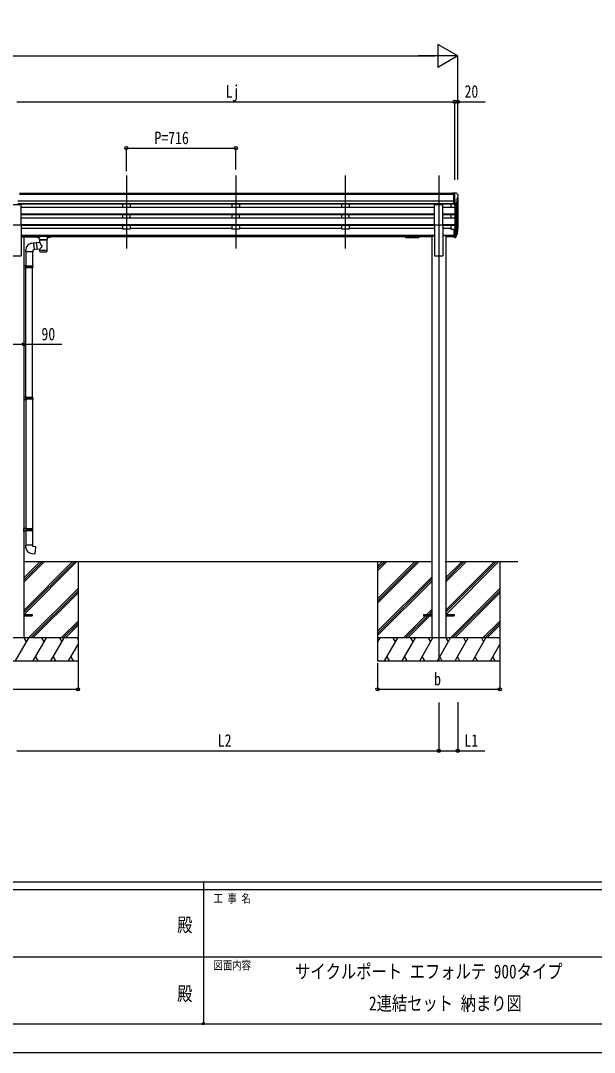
# Model space of a CAD drawing. Units: millimetres, scale not verified. Extents: x -10512 to 10512, y -7425 to 7425.
# Drawn here: x -1208 to 2545, y -7425 to -678 of the extents above; entities that cross this region are included whole.
import ezdxf
from ezdxf.enums import TextEntityAlignment as Align

# ---------------------------------------------------------------- set-up
doc = ezdxf.new("R2010")
doc.units = ezdxf.units.MM
doc.header["$LTSCALE"] = 30
doc.header["$PDMODE"] = 32
doc.header["$PDSIZE"] = 15
for name, color, linetype in [('0-2_USER1', 3, 'Continuous'), ('0-3_YKK_12', 2, 'Continuous'), ('0-4_YKK_13', 4, 'Continuous'), ('0-5_YKK_A1', 4, 'Continuous'), ('0-6_YKK_D', 6, 'Continuous'), ('0-7_YKK_ZWAK', 7, 'Continuous')]:
    doc.layers.add(name, color=color, linetype=linetype)
doc.styles.add('ＭＳ ゴシック', font='')
doc.styles.get('ＭＳ ゴシック').set_extended_font_data('MS Gothic')

msp = doc.modelspace()

# ---------------------------------------------------------------- linework, layer by layer
at = {"layer": '0-3_YKK_12'}
for p, q in [((-516.65, -1690.75), (-516.65, -2168.26)), ((199.35, -1690.75), (199.35, -2168.26)), ((915.35, -1690.75), (915.35, -2168.26)), ((1527.35, -1690.75), (1527.35, -4865.15))]:
    msp.add_line(p, q, dxfattribs=at)
at = {"layer": '0-4_YKK_13'}
for p, q in [((1624.85, -1807.13), (1614.85, -1807.22)), ((1614.85, -1808.74), (1614.85, -1807.22)), ((1624.85, -1879.12), (1624.85, -1807.13)), ((1643.35, -1807.13), (1624.85, -1807.13)), ((1631.35, -1880.12), (1631.35, -1807.13)), ((1643.35, -1807.13), (1645.68, -1807.27)), ((1646.44, -1807.7), (1650.51, -1813.51)), ((1653.35, -1816.5), (1653.35, -1817.13)), ((-1260.15, -1880.78), (-1205.15, -1880.78)), ((-1205.15, -2012.58), (-1205.15, -1880.78)), ((1499.85, -2012.58), (1499.85, -1880.78)), ((1499.85, -1880.78), (1554.85, -1880.78)), ((1554.85, -2012.58), (1554.85, -1880.78)), ((1624.85, -1879.12), (1631.35, -1879.12)), ((1631.35, -1880.12), (1636.56, -1879.8)), ((1638.98, -1878.3), (1647.98, -1862.71)), ((1645.35, -1841.65), (1645.35, -1857.92)), ((1650.82, -1838.32), (1645.5, -1841.39)), ((-1260.15, -2012.58), (-1205.15, -2012.58)), ((1499.85, -2012.58), (1554.85, -2012.58)), ((-1102.65, -2085.44), (-1102.65, -2096.19)), ((-1017.65, -2084.77), (-1100.65, -2084.77)), ((-1017.65, -2086.95), (-1100.65, -2086.95)), ((-1015.65, -2085.44), (-1015.65, -2096.19)), ((-1015.65, -2085.63), (-1015.65, -2087.17)), ((1310.35, -2085.44), (1310.35, -2096.19)), ((1310.35, -2085.63), (1310.35, -2087.17)), ((1312.35, -2084.77), (1395.35, -2084.77)), ((1312.35, -2086.95), (1395.35, -2086.95)), ((1397.35, -2085.44), (1397.35, -2096.19)), ((1624.85, -2040.85), (1624.85, -2094.89)), ((1624.85, -2040.85), (1631.35, -2040.85)), ((1624.85, -2080.99), (1631.35, -2080.99)), ((1624.85, -2085.87), (1631.35, -2085.87)), ((1631.35, -2040.85), (1631.35, -2095.63)), ((1631.35, -2085.89), (1636.49, -2085.89)), ((1631.35, -2087.69), (1636.2, -2087.69)), ((1637.79, -2085.21), (1645.54, -2069.8)), ((1646.99, -2070.16), (1638.8, -2086.34)), ((1647.6, -2070.72), (1638.8, -2094.27)), ((1649.65, -2053.67), (1646.38, -2060.73)), ((1650.26, -2055.04), (1646.38, -2062.99)), ((1647.94, -2066.32), (1647.6, -2070.72)), ((-1136.01, -2133.54), (-1123.5, -2131.99)), ((-1106.98, -2131.53), (-1123.31, -2134.06)), ((-1107.27, -2129.65), (-1082.05, -2125.73)), ((-1107.27, -2129.65), (-1100.25, -2174.91)), ((-1086.15, -2096.86), (-1100.65, -2096.86)), ((-1086.15, -2103.67), (-1086.15, -2093.39)), ((-1082.05, -2125.74), (-1082.05, -2108.16)), ((-1036.25, -2108.17), (-1036.23, -2188.46)), ((-1032.15, -2103.67), (-1032.15, -2093.39)), ((-1017.65, -2096.86), (-1032.15, -2096.86)), ((1312.35, -2096.86), (1395.35, -2096.86)), ((1624.85, -2094.89), (1631.35, -2094.89)), ((1631.35, -2095.63), (1636.2, -2095.63)), ((-1175.41, -2189.55), (-1175.41, -2178.64)), ((-1129.41, -2189.55), (-1175.41, -2189.55)), ((-1173.45, -2189.55), (-1173.45, -2280.52)), ((-1131.45, -2189.55), (-1131.45, -2283.08)), ((-1100.54, -2173.03), (-1119.65, -2175.99)), ((-1082.05, -2172.08), (-1100.25, -2174.91)), ((-1082.07, -2188.46), (-1082.05, -2171.83)), ((-1171.45, -2280.58), (-1187.45, -2280.11)), ((-1187.45, -2280.11), (-1187.45, -2298.05)), ((-1171.45, -2282.58), (-1173.45, -2282.58)), ((-1130.45, -2283.08), (-1173.45, -2283.08)), ((-1129.45, -2285.08), (-1173.45, -2285.08)), ((-1129.45, -2293.08), (-1173.45, -2293.08)), ((-1171.45, -2282.58), (-1171.45, -2280.58)), ((-1168.97, -2285.08), (-1168.54, -2283.08)), ((-1129.45, -2285.08), (-1130.45, -2283.08)), ((-1129.45, -2293.08), (-1130.45, -2295.08)), ((-1129.45, -2285.08), (-1129.45, -2293.08)), ((-1171.45, -2297.58), (-1187.45, -2298.05)), ((-1130.45, -2295.08), (-1173.45, -2295.08)), ((-1173.45, -3139.77), (-1173.45, -2297.64)), ((-1171.45, -2297.58), (-1171.45, -2295.58)), ((-1131.45, -3142.33), (-1131.45, -2295.08)), ((-1171.45, -3139.83), (-1187.45, -3139.36)), ((-1187.45, -3139.36), (-1187.45, -3157.3)), ((-1171.45, -3156.83), (-1187.45, -3157.3)), ((-1171.45, -3141.83), (-1173.45, -3141.83)), ((-1130.45, -3142.33), (-1173.45, -3142.33)), ((-1129.45, -3144.33), (-1173.45, -3144.33)), ((-1129.45, -3152.33), (-1173.45, -3152.33)), ((-1130.45, -3154.33), (-1173.45, -3154.33)), ((-1173.45, -3156.89), (-1173.45, -3999.02)), ((-1171.45, -3141.83), (-1171.45, -3139.83)), ((-1171.45, -3156.83), (-1171.45, -3154.83)), ((-1168.97, -3144.33), (-1168.54, -3142.33)), ((-1131.45, -3154.33), (-1131.45, -4001.58)), ((-1129.45, -3144.33), (-1130.45, -3142.33)), ((-1129.45, -3152.33), (-1130.45, -3154.33)), ((-1129.45, -3144.33), (-1129.45, -3152.33)), ((-1171.45, -3999.08), (-1187.45, -3998.61)), ((-1187.45, -4016.55), (-1187.45, -3998.61)), ((-1171.45, -4016.08), (-1187.45, -4016.55)), ((-1130.45, -4001.58), (-1173.45, -4001.58)), ((-1129.45, -4003.58), (-1173.45, -4003.58)), ((-1129.45, -4011.58), (-1173.45, -4011.58)), ((-1130.45, -4013.58), (-1173.45, -4013.58)), ((-1171.45, -4014.08), (-1173.45, -4014.08)), ((-1173.45, -4016.14), (-1173.45, -4107.58)), ((-1171.45, -3999.08), (-1171.45, -4001.08)), ((-1171.45, -4014.08), (-1171.45, -4016.08)), ((-1168.97, -4011.58), (-1168.54, -4013.58)), ((-1131.45, -4013.58), (-1131.45, -4107.58)), ((-1129.45, -4003.58), (-1130.45, -4001.58)), ((-1129.45, -4011.58), (-1130.45, -4013.58)), ((-1129.45, -4011.58), (-1129.45, -4003.58)), ((-1129.45, -4107.58), (-1175.45, -4107.58)), ((-1175.45, -4107.58), (-1175.45, -4118.5)), ((-1129.45, -4117.58), (-1129.45, -4107.58)), ((-1187.45, -4560.65), (-1132.65, -4560.65)), ((-1187.45, -4569.65), (-1132.65, -4569.65)), ((-1132.65, -4560.65), (-1132.65, -4569.65)), ((1427.35, -4560.65), (1427.35, -4569.65)), ((1427.35, -4560.65), (1482.15, -4560.65)), ((1427.35, -4569.65), (1482.15, -4569.65)), ((1572.55, -4560.65), (1627.35, -4560.65)), ((1572.55, -4569.65), (1627.35, -4569.65)), ((1627.35, -4560.65), (1627.35, -4569.65))]:
    msp.add_line(p, q, dxfattribs=at)
for points in [[(-1100.65, -2084.77), (-1101, -2084.78), (-1101.53, -2084.8), (-1101.98, -2084.85), (-1102.28, -2084.93), (-1102.45, -2085.03), (-1102.57, -2085.17), (-1102.64, -2085.35), (-1102.65, -2085.44)], [(-1015.65, -2085.44), (-1015.69, -2085.24), (-1015.77, -2085.1), (-1015.87, -2085.01), (-1015.97, -2084.95), (-1016.09, -2084.9), (-1016.38, -2084.84), (-1016.87, -2084.79), (-1017.41, -2084.77), (-1017.65, -2084.77)], [(1310.35, -2085.44), (1310.39, -2085.24), (1310.47, -2085.1), (1310.57, -2085.01), (1310.67, -2084.95), (1310.79, -2084.9), (1311.09, -2084.84), (1311.58, -2084.79), (1312.12, -2084.77), (1312.35, -2084.77)], [(1395.35, -2084.77), (1395.7, -2084.78), (1396.23, -2084.8), (1396.68, -2084.85), (1396.99, -2084.93), (1397.16, -2085.03), (1397.28, -2085.17), (1397.34, -2085.35), (1397.35, -2085.44)], [(-1123.5, -2131.99), (-1119.49, -2177.81), (-1129.41, -2179.55), (-1129.41, -2189.55)], [(-1100.65, -2096.86), (-1101, -2096.85), (-1101.53, -2096.83), (-1101.98, -2096.78), (-1102.28, -2096.7), (-1102.45, -2096.6), (-1102.57, -2096.46), (-1102.64, -2096.28), (-1102.65, -2096.19)], [(-1082.05, -2108.16), (-1082.28, -2108.06), (-1083.64, -2107.33), (-1084.75, -2106.48), (-1085.51, -2105.61), (-1085.97, -2104.72), (-1086.14, -2103.83)], [(-1032.19, -2103.61), (-1032.16, -2103.97), (-1032.41, -2104.92), (-1032.93, -2105.81), (-1033.73, -2106.65), (-1034.85, -2107.44), (-1036.25, -2108.17)], [(-1015.65, -2096.19), (-1015.69, -2096.39), (-1015.77, -2096.53), (-1015.87, -2096.62), (-1015.97, -2096.68), (-1016.09, -2096.73), (-1016.38, -2096.79), (-1016.87, -2096.84), (-1017.41, -2096.86), (-1017.65, -2096.86)], [(1310.35, -2096.19), (1310.39, -2096.39), (1310.47, -2096.53), (1310.57, -2096.62), (1310.67, -2096.68), (1310.79, -2096.73), (1311.09, -2096.79), (1311.58, -2096.84), (1312.12, -2096.86), (1312.35, -2096.86)], [(1395.35, -2096.86), (1395.7, -2096.85), (1396.23, -2096.83), (1396.68, -2096.78), (1396.99, -2096.7), (1397.16, -2096.6), (1397.28, -2096.46), (1397.34, -2096.28), (1397.35, -2096.19)], [(-1171.45, -2295.58), (-1173.45, -2295.58), (-1173.45, -2282.58)], [(-1168.97, -2285.08), (-1168.97, -2293.08), (-1168.54, -2295.08)], [(-1171.45, -3154.83), (-1173.45, -3154.83), (-1173.45, -3141.83)], [(-1168.97, -3144.33), (-1168.97, -3152.33), (-1168.54, -3154.33)], [(-1171.45, -4001.08), (-1173.45, -4001.08), (-1173.45, -4014.08)], [(-1168.97, -4011.58), (-1168.97, -4003.58), (-1168.54, -4001.58)], [(-1134.37, -4163.33), (-1113.53, -4165.15), (-1109.52, -4119.32), (-1129.45, -4117.58)]]:
    msp.add_lwpolyline(points, dxfattribs=at)
for centre, radius, start, end in [((1645.62, -1808.27), 1, 35, 86.5), ((1650.35, -1816.5), 3, 0, 87), ((1451.35, -1817.13), 202, 355.05096, 0), ((1636.38, -1876.8), 3, 273.5, 330), ((1645.65, -1841.65), 0.3, 120, 180), ((1645.65, -1857.92), 0.3, 180, 265.2833), ((1645.38, -1861.21), 3, 330, 85.2833), ((1646.45, -1833.94), 6.18, 315.00103, 354.2965), ((1620.76, -2044.17), 30.41, 341.80266, 352.8448), ((1622.17, -2045.93), 29.53, 342.01856, 353.49194), ((-1129.5, -2178.99), 45.91, 98.14944, 179.55845), ((-1130.45, -4118.5), 45, 180, 265)]:
    msp.add_arc(centre, radius, start, end, dxfattribs=at)
for centre, major_axis, ratio, start_param, end_param in [((-1100.65, -2087.17), (-2, 0), 0.109601, 4.712389, 6.2831853), ((-1059.15, -2093.39), (-27, 0), 0.122176, 3.1415927, 6.2831853), ((-1017.65, -2087.17), (-2, 0), 0.109601, 3.1415927, 4.712389), ((1312.35, -2087.17), (2, 0), 0.109601, 1.5707963, 3.1415927), ((1395.35, -2087.17), (2, 0), 0.109601, 0, 1.5707963), ((1636.2, -2084.98), (3, 0), 0.90356, 4.712389, 5.7595865), ((1636.49, -2084.53), (1.5, 0), 0.90356, 4.712389, 5.7595865), ((1561.43, -2046.26), (88.05, 0), 0.90356, 5.9828017, 6.0168888), ((1646.64, -2066.32), (-1.3, 0), 0.90356, 2.9359903, 4.9130961), ((1560.72, -2050.13), (89.07, 0), 0.90356, 6.0316505, 6.077583), ((1563.49, -2039.68), (-87.93, 4.42), 0.541684, 3.060334, 3.2172517), ((1562.7, -2046.36), (89.06, 1.43), 0.57596, 6.1985533, 6.3701348), ((-1070.15, -2103.67), (-16, 0), 0.361356, 0, 0.0194874), ((-1059.15, -2152.28), (22.81, -26.62), 0.234429, 3.1563334, 4.5976381), ((-1061.7, -2149.64), (-20.32, -22.25), 0.045535, 4.9756507, 6.2441899), ((-1059.14, -2108.62), (-22.92, 0.42), 0.07247, 0.0008089, 1.5716053), ((-1059.14, -2110.24), (-22.92, 0.42), 0.07247, 0.0008089, 1.5716053), ((-1059.16, -2108.62), (22.91, 0.42), 0.072511, 4.711586, 6.2823824), ((-1059.16, -2110.24), (22.91, 0.42), 0.072511, 4.711586, 6.2823824), ((1636.2, -2092.92), (-3, 0), 0.90356, 1.5707963, 2.6179939), ((-1059.15, -2188.46), (-22.92, 0), 0.101955, 6.2829723, 9.4248207), ((-1059.15, -2176.02), (-22.91, 0), 0.122865, 6.2831853, 9.424778)]:
    msp.add_ellipse(centre, major_axis=major_axis, ratio=ratio, start_param=start_param, end_param=end_param, dxfattribs=at)
at = {"layer": '0-5_YKK_A1'}
for p, q in [((1624.85, -1808.74), (-1216.15, -1808.74)), ((1624.85, -1813.95), (-1216.15, -1813.95)), ((1624.85, -1857.48), (-1226.15, -1857.48)), ((1624.85, -1875.34), (-1226.15, -1875.34)), ((1624.85, -1878.58), (-1226.15, -1878.58)), ((-541.65, -1878.68), (-541.65, -1899.06)), ((-491.65, -1878.68), (-491.65, -1899.06)), ((174.35, -1878.68), (174.35, -1899.06)), ((224.35, -1878.68), (224.35, -1899.06)), ((890.35, -1878.68), (890.35, -1900.55)), ((940.35, -1878.68), (940.35, -1900.55)), ((1606.35, -1878.58), (1606.35, -1899.16)), ((1631.35, -1848.23), (1631.35, -2040.85)), ((1637.35, -1879.64), (1637.36, -2085.63)), ((1646.38, -1865.48), (1646.38, -2067.2)), ((1651.35, -1837.71), (1651.35, -2040.49)), ((1499.85, -1899.16), (-1205.15, -1899.16)), ((1499.85, -1942.53), (-1205.15, -1942.53)), ((1499.85, -1944.02), (-1205.15, -1944.02)), ((1499.85, -1948.34), (-1205.15, -1948.34)), ((-491.65, -1899.06), (-541.65, -1899.06)), ((-541.65, -1948.34), (-541.65, -1969.17)), ((-491.65, -1969.17), (-491.65, -1948.34)), ((224.35, -1899.06), (174.35, -1899.06)), ((174.35, -1948.34), (174.35, -1969.17)), ((224.35, -1969.17), (224.35, -1948.34)), ((940.35, -1899.06), (890.35, -1899.06)), ((890.35, -1948.34), (890.35, -1969.17)), ((940.35, -1969.17), (940.35, -1948.34)), ((1631.35, -1899.16), (1554.85, -1899.16)), ((1631.35, -1942.53), (1554.85, -1942.53)), ((1631.35, -1944.02), (1554.85, -1944.02)), ((1631.35, -1948.34), (1554.85, -1948.34)), ((1606.35, -1948.34), (1606.35, -1969.27)), ((1499.85, -1969.27), (-1205.15, -1969.27)), ((-1205.15, -2012.58), (-1205.15, -2215.15)), ((1499.85, -2012.63), (-1205.15, -2012.63)), ((1499.85, -2014.12), (-1205.15, -2014.12)), ((1499.85, -2018.44), (-1205.15, -2018.44)), ((-491.65, -1969.17), (-541.65, -1969.17)), ((-541.65, -2018.44), (-541.65, -2041.49)), ((-491.65, -2018.44), (-491.65, -2041.49)), ((224.35, -1969.17), (174.35, -1969.17)), ((174.35, -2018.44), (174.35, -2041.49)), ((224.35, -2018.44), (224.35, -2041.49)), ((940.35, -1969.17), (890.35, -1969.17)), ((890.35, -2018.44), (890.35, -2041.49)), ((940.35, -2018.44), (940.35, -2041.49)), ((1499.85, -2012.58), (1499.85, -2215.15)), ((1631.35, -1969.27), (1554.85, -1969.27)), ((1554.85, -2012.58), (1554.85, -2215.15)), ((1631.35, -2012.63), (1554.85, -2012.58)), ((1631.35, -2014.12), (1554.85, -2014.12)), ((1631.35, -2018.44), (1554.85, -2018.44)), ((1606.35, -2018.44), (1606.35, -2041.49)), ((-541.65, -2036.54), (-1205.15, -2036.54)), ((1499.85, -2083.56), (-1205.15, -2083.56)), ((1499.85, -2084.96), (-1205.15, -2084.96)), ((-1187.45, -2086.15), (-1205.15, -2086.15)), ((-1187.45, -2086.15), (-1187.45, -4715.15)), ((-491.65, -2041.49), (-541.65, -2041.49)), ((174.35, -2036.54), (-491.65, -2036.54)), ((224.35, -2041.49), (174.35, -2041.49)), ((890.35, -2036.54), (224.35, -2036.54)), ((940.35, -2041.49), (890.35, -2041.49)), ((1499.85, -2036.54), (940.35, -2036.54)), ((1482.15, -2086.15), (1482.15, -4715.15)), ((1482.15, -2086.15), (1499.85, -2086.15)), ((1606.35, -2036.54), (1554.85, -2036.54)), ((1624.85, -2083.56), (1554.85, -2083.56)), ((1624.85, -2084.96), (1554.85, -2084.96)), ((1572.55, -2086.15), (1554.85, -2086.15)), ((1572.55, -2086.15), (1572.55, -4715.15)), ((1606.35, -2041.49), (1624.85, -2041.49)), ((-1205.15, -2092.64), (-1102.65, -2092.64)), ((1310.35, -2092.64), (-1015.65, -2092.64)), ((1482.15, -2092.64), (1397.35, -2092.64)), ((1624.85, -2092.64), (1572.55, -2092.64)), ((-1260.15, -2215.15), (-1205.15, -2215.15)), ((1499.85, -2215.15), (1554.85, -2215.15)), ((-1187.65, -4534.63), (-868.17, -4215.15)), ((-1187.65, -4548.77), (-854.03, -4215.15)), ((-1187.65, -4350.78), (-1052.02, -4215.15)), ((-1187.65, -4336.64), (-1066.16, -4215.15)), ((-1187.65, -4322.5), (-1080.3, -4215.15)), ((-1187.45, -4215.15), (1479.15, -4215.15)), ((-1185.39, -4560.65), (-839.89, -4215.15)), ((-832.85, -4215.15), (-832.85, -4865.15)), ((1127.15, -4215.15), (1127.15, -4865.15)), ((1127.15, -4459.33), (1371.33, -4215.15)), ((1127.15, -4473.47), (1385.47, -4215.15)), ((1127.15, -4487.61), (1399.61, -4215.15)), ((1127.15, -4275.48), (1187.48, -4215.15)), ((1127.15, -4261.34), (1173.34, -4215.15)), ((1127.15, -4247.2), (1159.2, -4215.15)), ((1569.55, -4215.15), (2045.39, -4215.15)), ((1572.35, -4534.63), (1891.83, -4215.15)), ((1572.35, -4548.77), (1905.97, -4215.15)), ((1572.35, -4350.78), (1707.98, -4215.15)), ((1572.35, -4336.64), (1693.84, -4215.15)), ((1572.35, -4322.5), (1679.7, -4215.15)), ((1574.61, -4560.65), (1920.11, -4215.15)), ((1927.15, -4215.15), (1927.15, -4865.15)), ((1127.15, -4671.46), (1481.95, -4316.66)), ((1127.15, -4685.6), (1481.95, -4330.8)), ((1127.15, -4699.74), (1481.95, -4344.94)), ((-1156.04, -4715.15), (-832.85, -4391.96)), ((-1141.9, -4715.15), (-832.85, -4406.1)), ((-1127.76, -4715.15), (-832.85, -4420.24)), ((1603.96, -4715.15), (1927.15, -4391.96)), ((1618.1, -4715.15), (1927.15, -4406.1)), ((1632.25, -4715.15), (1927.15, -4420.24)), ((1295.59, -4715.15), (1441.09, -4569.65)), ((1309.74, -4715.15), (1455.24, -4569.65)), ((1323.88, -4715.15), (1469.38, -4569.65)), ((1450.09, -4560.65), (1481.95, -4528.79)), ((1464.24, -4560.65), (1481.95, -4542.93)), ((1478.38, -4560.65), (1481.95, -4557.08)), ((-943.91, -4715.15), (-832.85, -4604.09)), ((-929.77, -4715.15), (-832.85, -4618.23)), ((-915.62, -4715.15), (-832.85, -4632.38)), ((1816.09, -4715.15), (1927.15, -4604.09)), ((1830.24, -4715.15), (1927.15, -4618.23)), ((1844.38, -4715.15), (1927.15, -4632.38)), ((-832.85, -4715.15), (-1632.85, -4715.15)), ((-1241.69, -4865.15), (-1155.09, -4715.15)), ((-1170.09, -4741.13), (-1185.09, -4715.15)), ((-1126.22, -4865.15), (-1039.62, -4715.15)), ((-1054.62, -4741.13), (-1069.62, -4715.15)), ((-1010.75, -4865.15), (-924.15, -4715.15)), ((-954.15, -4715.15), (-939.15, -4741.13)), ((-838.68, -4715.15), (-832.85, -4725.25)), ((1927.15, -4715.15), (1127.15, -4715.15)), ((1127.15, -4742.65), (1143.03, -4715.15)), ((1171.9, -4865.15), (1258.5, -4715.15)), ((1243.5, -4741.13), (1228.5, -4715.15)), ((1287.37, -4865.15), (1373.97, -4715.15)), ((1358.97, -4741.13), (1343.97, -4715.15)), ((1402.84, -4865.15), (1489.44, -4715.15)), ((1474.44, -4741.13), (1459.44, -4715.15)), ((1518.31, -4865.15), (1604.91, -4715.15)), ((1589.91, -4741.13), (1574.91, -4715.15)), ((1633.78, -4865.15), (1720.38, -4715.15)), ((1705.38, -4741.13), (1690.38, -4715.15)), ((1749.25, -4865.15), (1835.85, -4715.15)), ((1805.85, -4715.15), (1820.85, -4741.13)), ((1921.32, -4715.15), (1927.15, -4725.25)), ((-895.28, -4865.15), (-832.85, -4757.01)), ((1864.72, -4865.15), (1927.15, -4757.01)), ((-1111.22, -4839.17), (-1096.22, -4865.15)), ((-995.75, -4839.17), (-980.75, -4865.15)), ((-880.28, -4839.17), (-865.28, -4865.15)), ((1186.9, -4839.17), (1201.9, -4865.15)), ((1302.37, -4839.17), (1317.37, -4865.15)), ((1417.84, -4839.17), (1432.84, -4865.15)), ((1533.31, -4839.17), (1548.31, -4865.15)), ((1648.78, -4839.17), (1663.78, -4865.15)), ((1764.25, -4839.17), (1779.25, -4865.15)), ((1879.72, -4839.17), (1894.72, -4865.15)), ((-1632.85, -4865.15), (-832.85, -4865.15)), ((1127.15, -4865.15), (1927.15, -4865.15))]:
    msp.add_line(p, q, dxfattribs=at)
at = {"layer": '0-6_YKK_D'}
for p, q in [((1651.35, -908.74), (1521.45, -833.74)), ((1521.45, -833.74), (1521.45, -983.74)), ((-3966.65, -908.74), (1501.35, -908.74)), ((1651.35, -908.74), (1391.54, -908.74)), ((1651.35, -908.74), (1521.45, -983.74)), ((1651.35, -1717.31), (1651.35, -907.74)), ((-1232.65, -1208.74), (1631.35, -1208.74)), ((1631.35, -1718.31), (1631.35, -1207.74)), ((1631.35, -1718.31), (1631.35, -1207.74)), ((1651.35, -1716.31), (1651.35, -1207.74)), ((-516.65, -1661.86), (-516.65, -1510.75)), ((-516.65, -1511.75), (199.35, -1511.75)), ((199.35, -1650.72), (199.35, -1510.75)), ((-832.85, -4850.93), (-832.85, -5051.86)), ((1127.15, -4880.37), (1127.15, -5051.86)), ((1927.15, -4866.15), (1927.15, -5051.86)), ((-1632.85, -5050.86), (-832.85, -5050.86)), ((1127.15, -5050.86), (1927.15, -5050.86)), ((1527.35, -5137.32), (1527.35, -5453.74)), ((1527.35, -5137.32), (1527.35, -5453.74)), ((1651.35, -5134.72), (1651.35, -5453.74)), ((-1232.65, -5452.74), (1527.35, -5452.74))]:
    msp.add_line(p, q, dxfattribs=at)
for points in [[(1631.35, -1208.74), (1651.35, -1208.74), (1829.85, -1208.74)], [(-1277.85, -2794.7), (-1187.45, -2794.7), (-938.9, -2794.7)], [(1527.35, -5452.74), (1651.35, -5452.74), (1828.45, -5452.74)]]:
    msp.add_lwpolyline(points, dxfattribs=at)
for centre in [(1631.35, -1208.74), (1631.35, -1208.74), (1651.35, -1208.74), (-516.65, -1511.75), (199.35, -1511.75), (-1187.45, -2794.7), (-832.85, -5050.86), (1127.15, -5050.86), (1927.15, -5050.86), (1527.35, -5452.74), (1527.35, -5452.74), (1651.35, -5452.74)]:
    msp.add_circle(centre, 10.62, dxfattribs=at)
at = {"layer": '0-7_YKK_ZWAK'}
for p, q in [((9737.55, -6312.5), (-9762.45, -6312.5)), ((-12.45, -6312.5), (-12.45, -7237.5)), ((-12.45, -6362.5), (-3262.45, -6362.5)), ((3237.55, -6362.5), (-12.45, -6362.5)), ((-3243.7, -6800), (-12.45, -6800)), ((-12.45, -6800), (3237.55, -6800)), ((-3262.45, -7237.5), (-12.45, -7237.5)), ((-12.45, -7237.5), (3237.55, -7237.5))]:
    msp.add_line(p, q, dxfattribs=at)
msp.add_lwpolyline([(-10512.5, -7425), (10512.5, -7425), (10512.5, 7425), (-10512.5, 7425)], close=True, dxfattribs=at)
msp.add_point((-12.45, -7237.5), dxfattribs=at)

# ---------------------------------------------------------------- texts
at = {"layer": '0-2_USER1', "style": 'ＭＳ ゴシック', "width": 0.8}
for s, p in [('サイクルポート エフォルテ 900タイプ', (587.3, -6969.36)), ('2連結セット 納まり図', (1070.63, -7177.69))]:
    msp.add_text(s, height=91.64, dxfattribs=at).set_placement(p, align=Align.BOTTOM_LEFT)
at = {"layer": '0-6_YKK_D', "style": 'ＭＳ ゴシック', "width": 0.8}
for s, p in [('Lj', (133.35, -1206.74)), ('20', (1695.85, -1206.74)), ('P=716', (-332.65, -1510.45)), ('90', (-1072.2, -2793.4)), ('b', (1497.15, -5049.56)), ('L2', (81.35, -5451.44)), ('L1', (1695.15, -5451.44))]:
    msp.add_text(s, height=82.48, dxfattribs=at).set_placement(p, align=Align.BOTTOM_LEFT)
at = {"layer": '0-7_YKK_ZWAK', "style": 'ＭＳ ゴシック', "width": 0.8}
for s, height, p in [('工 事 名', 54.99, (53.17, -6462.5)), ('殿', 91.64, (-184.17, -6664.58)), ('図面内容', 54.99, (53.17, -6900)), ('殿', 91.64, (-184.17, -7114.58))]:
    msp.add_text(s, height=height, dxfattribs=at).set_placement(p, align=Align.BOTTOM_LEFT)

doc.saveas('drawing.dxf')
